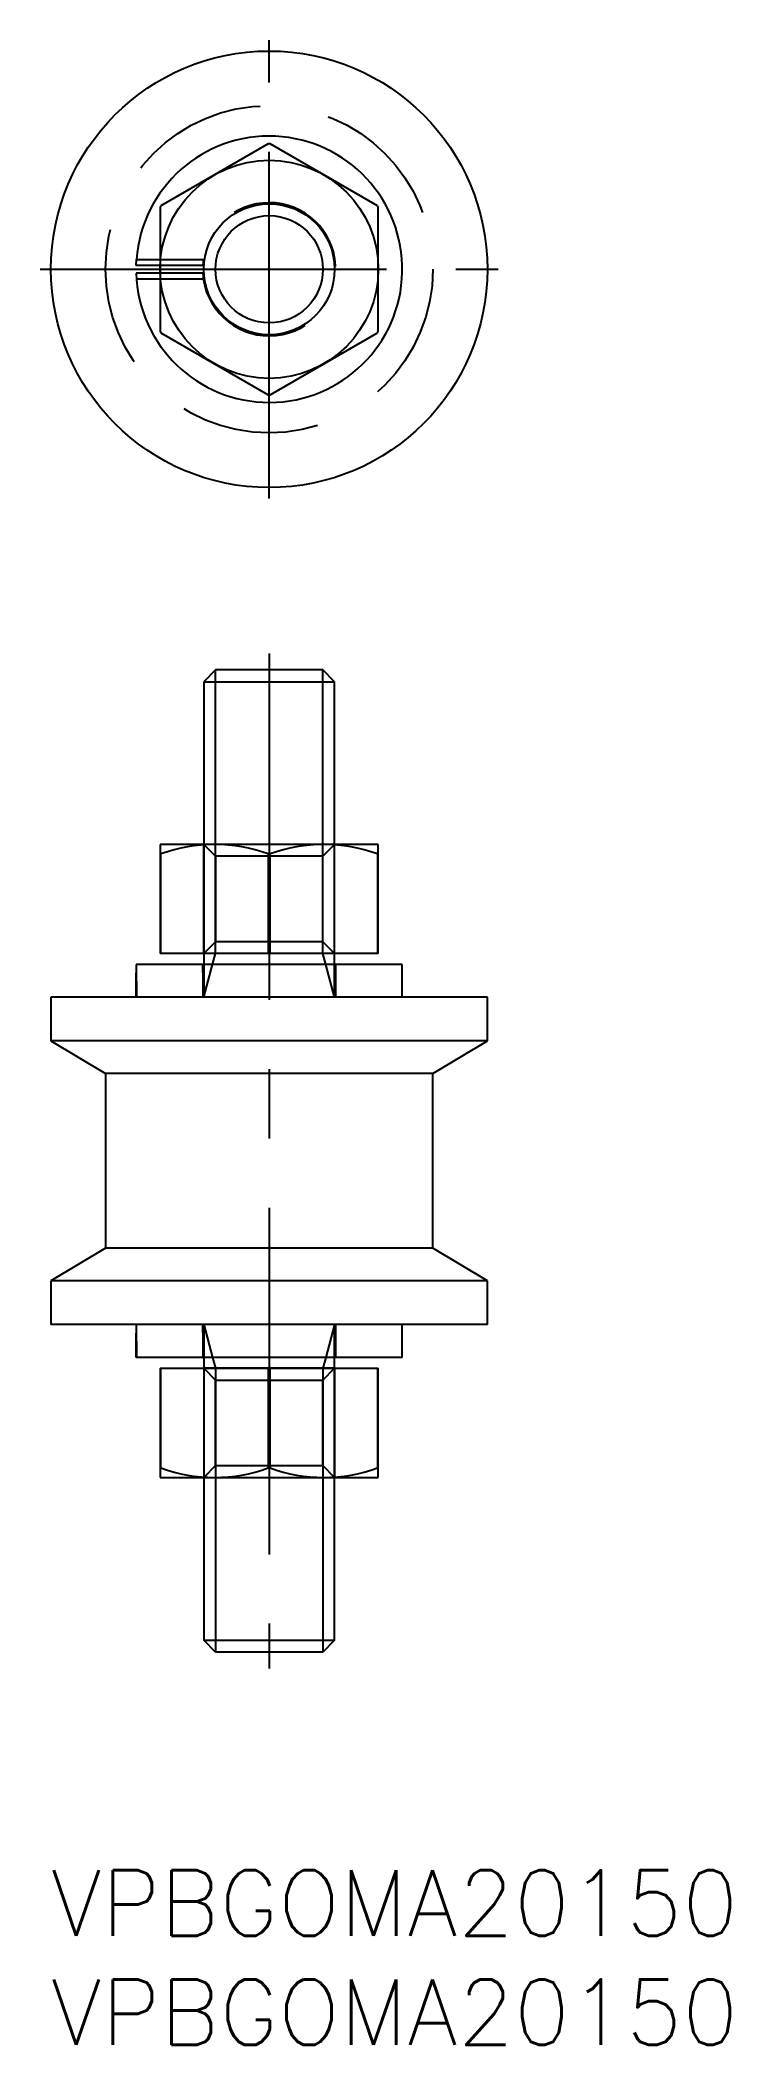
# Model space of a CAD drawing. Extents: x -0.5 to 31.1, y -8 to 83.9.
import ezdxf

# ---------------------------------------------------------------- set-up
doc = ezdxf.new("R2010")
doc.units = 0
doc.header["$LTSCALE"] = 0.5
doc.linetypes.add('CENTER', pattern=[50.8, 31.75, -6.35, 6.35, -6.35])
doc.linetypes.add('DASHED', pattern=[19.05, 12.7, -6.35])
for name, color, linetype in [('MSM_CENTER', 1, 'CENTER'), ('MSM_CONTINUOUS', 7, 'CONTINUOUS'), ('MSM_DASHED', 4, 'DASHED'), ('MSM_NARROW', 5, 'CONTINUOUS'), ('MSM_PART_NUMBER', 7, 'CONTINUOUS')]:
    doc.layers.add(name, color=color, linetype=linetype)
doc.styles.get("Standard").update_dxf_attribs({"font": 'txt.shx', "height": 3, "bigfont": 'bigfont.shx'})

msp = doc.modelspace()

# ---------------------------------------------------------------- linework, layer by layer
at = {"layer": 'MSM_CENTER'}
for p, q in [((10, 62.853), (10, 83.853)), ((-0.5, 73.353), (20.5, 73.353)), ((10, 55.75), (10, 9.25))]:
    msp.add_line(p, q, dxfattribs=at)
at = {"layer": 'MSM_CONTINUOUS'}
for p, q in [((9.959, 79.103), (5.041, 76.263)), ((14.959, 76.263), (10.041, 79.103)), ((5, 76.192), (5, 70.513)), ((15, 70.513), (15, 76.192)), ((3.903, 73.53), (3.916, 73.795)), ((5, 73.53), (3.903, 73.53)), ((3.916, 73.795), (5, 73.795)), ((5, 73.175), (3.903, 73.175)), ((5.041, 70.442), (9.959, 67.603)), ((10.041, 67.603), (14.959, 70.442)), ((7.541, 55), (7, 54.458)), ((7, 54.458), (7, 47)), ((7, 54.458), (13, 54.458)), ((12.459, 55), (7.541, 55)), ((13, 54.458), (12.459, 55)), ((13, 47), (13, 54.458)), ((5, 47), (5, 42)), ((15, 47), (5, 47)), ((15, 42), (15, 47)), ((5.041, 46.567), (5, 46.567)), ((5.041, 42), (5.041, 46.567)), ((9.959, 46.567), (9.959, 42)), ((10.041, 46.567), (9.959, 46.567)), ((10.041, 42), (10.041, 46.567)), ((15, 46.567), (14.959, 46.567)), ((14.959, 46.567), (14.959, 42)), ((3.903, 41.5), (3.916, 40)), ((16.1, 41.5), (3.903, 41.5)), ((15, 42), (5, 42)), ((7, 42), (7, 41.5)), ((13, 41.5), (13, 42)), ((16.1, 40), (16.1, 41.5)), ((3.903, 40), (3.908, 40.75)), ((20, 40), (0, 40)), ((0, 40), (0, 38)), ((20, 38), (20, 40)), ((20, 38), (0, 38)), ((0, 38), (2.5, 36.5)), ((17.5, 36.5), (20, 38)), ((2.5, 36.5), (2.5, 28.5)), ((17.5, 36.5), (2.5, 36.5)), ((17.5, 28.5), (17.5, 36.5)), ((2.5, 28.5), (0, 27)), ((17.5, 28.5), (2.5, 28.5)), ((20, 27), (17.5, 28.5)), ((20, 27), (0, 27)), ((0, 27), (0, 25)), ((20, 25), (20, 27)), ((20, 25), (0, 25)), ((3.903, 25), (3.916, 23.5)), ((16.1, 23.5), (16.1, 25)), ((3.903, 23.5), (3.908, 24.25)), ((16.1, 23.5), (3.903, 23.5)), ((5, 23), (5, 18)), ((5, 23), (15, 23)), ((5.041, 18.433), (5.041, 23)), ((7, 23.5), (7, 23)), ((9.959, 23), (9.959, 18.433)), ((10.041, 18.433), (10.041, 23)), ((13, 23), (13, 23.5)), ((14.959, 23), (14.959, 18.433)), ((15, 18), (15, 23)), ((5, 18.433), (5.041, 18.433)), ((9.959, 18.433), (10.041, 18.433)), ((14.959, 18.433), (15, 18.433)), ((5, 18), (15, 18)), ((7, 18), (7, 10.542)), ((13, 10.542), (13, 18)), ((7.541, 10), (7, 10.542)), ((7, 10.542), (13, 10.542)), ((13, 10.542), (12.459, 10)), ((12.459, 10), (7.541, 10))]:
    msp.add_line(p, q, dxfattribs=at)
for radius in [10, 5, 2.459]:
    msp.add_circle((10, 73.353), radius, dxfattribs=at)
for centre, radius, start, end in [((10, 73.353), 6.1, 181.66707, 175.84523), ((10, 73.353), 5.75, 89.59185, 90.40815), ((10, 73.353), 5.75, 149.59185, 150.40815), ((10, 73.353), 5.75, 29.59185, 30.40815), ((10, 73.353), 5.75, 209.59185, 210.40815), ((10, 73.353), 5.75, 329.59185, 330.40815), ((10, 73.353), 5.75, 269.59185, 270.40815), ((7.5, 39.801), 7.199, 70.02632, 109.97368), ((12.5, 39.801), 7.199, 70.02632, 109.97368), ((7.5, 25.199), 7.199, 250.02632, 289.97368), ((12.5, 25.199), 7.199, 250.02632, 289.97368)]:
    msp.add_arc(centre, radius, start, end, dxfattribs=at)
at = {"layer": 'MSM_DASHED'}
for p, q in [((5, 73.795), (6.982, 73.795)), ((6.955, 73.53), (5, 73.53)), ((6.982, 73.795), (6.955, 73.53)), ((3.916, 72.911), (6.982, 72.911)), ((6.955, 73.175), (5, 73.175)), ((7, 47), (7, 42)), ((7, 47), (7.541, 46.458)), ((7, 42), (7, 47)), ((7.541, 42), (7.541, 47)), ((12.459, 46.458), (13, 47)), ((12.459, 42), (12.459, 47)), ((13, 42), (13, 47)), ((13, 42), (13, 47)), ((7.541, 46.458), (7.541, 42.541)), ((12.459, 46.458), (7.541, 46.458)), ((12.459, 42.541), (12.459, 46.458)), ((7.541, 42.541), (7, 42)), ((12.459, 42.541), (7.541, 42.541)), ((13, 42), (12.459, 42.541)), ((3.908, 40.75), (3.916, 41.5)), ((6.982, 41.5), (6.955, 40)), ((6.982, 40), (6.955, 41.5)), ((13, 42), (7, 42)), ((7, 41.5), (7, 40)), ((7, 40), (7.406, 41.5)), ((13, 40), (12.594, 41.5)), ((13, 40), (13, 41.5)), ((13.05, 40), (13.05, 41.5)), ((3.908, 24.25), (3.916, 25)), ((6.982, 23.5), (6.955, 25)), ((6.982, 25), (6.955, 23.5)), ((7, 25), (7, 23.5)), ((7, 25), (7.406, 23.5)), ((13, 25), (12.594, 23.5)), ((13, 23.5), (13, 25)), ((13.05, 23.5), (13.05, 25)), ((7, 23), (7, 18)), ((13, 23), (7, 23)), ((7, 23), (7.541, 22.458)), ((7, 23), (7, 18)), ((7.541, 23), (7.541, 18)), ((12.459, 22.458), (13, 23)), ((12.459, 23), (12.459, 18)), ((13, 18), (13, 23)), ((13, 23), (13, 18)), ((7.541, 22.458), (7.541, 18.541)), ((7.541, 22.458), (12.459, 22.458)), ((7.541, 18.541), (7.541, 22.458)), ((12.459, 18.541), (12.459, 22.458)), ((12.459, 22.458), (12.459, 18.541)), ((7.541, 18.541), (7, 18)), ((7.541, 18.541), (12.459, 18.541)), ((13, 18), (12.459, 18.541))]:
    msp.add_line(p, q, dxfattribs=at)
msp.add_circle((10, 73.353), 7.5, dxfattribs=at)
msp.add_arc((10, 73.353), 3.05, 183.33556, 171.66841, dxfattribs=at)
at = {"layer": 'MSM_NARROW'}
for p, q in [((7.541, 47), (7.541, 55)), ((12.459, 47), (12.459, 55)), ((7.406, 41.5), (7.541, 42)), ((12.594, 41.5), (12.459, 42)), ((7.406, 23.5), (7.541, 23)), ((12.594, 23.5), (12.459, 23)), ((7.541, 18), (7.541, 10)), ((12.459, 18), (12.459, 10))]:
    msp.add_line(p, q, dxfattribs=at)
msp.add_circle((10, 73.353), 3, dxfattribs=at)

# ---------------------------------------------------------------- texts
at = {"layer": 'MSM_PART_NUMBER'}
for p in [(0, -3), (0, -8)]:
    msp.add_text('VPBGOMA20150', height=3, dxfattribs=at).set_placement(p)

doc.saveas('drawing.dxf')
